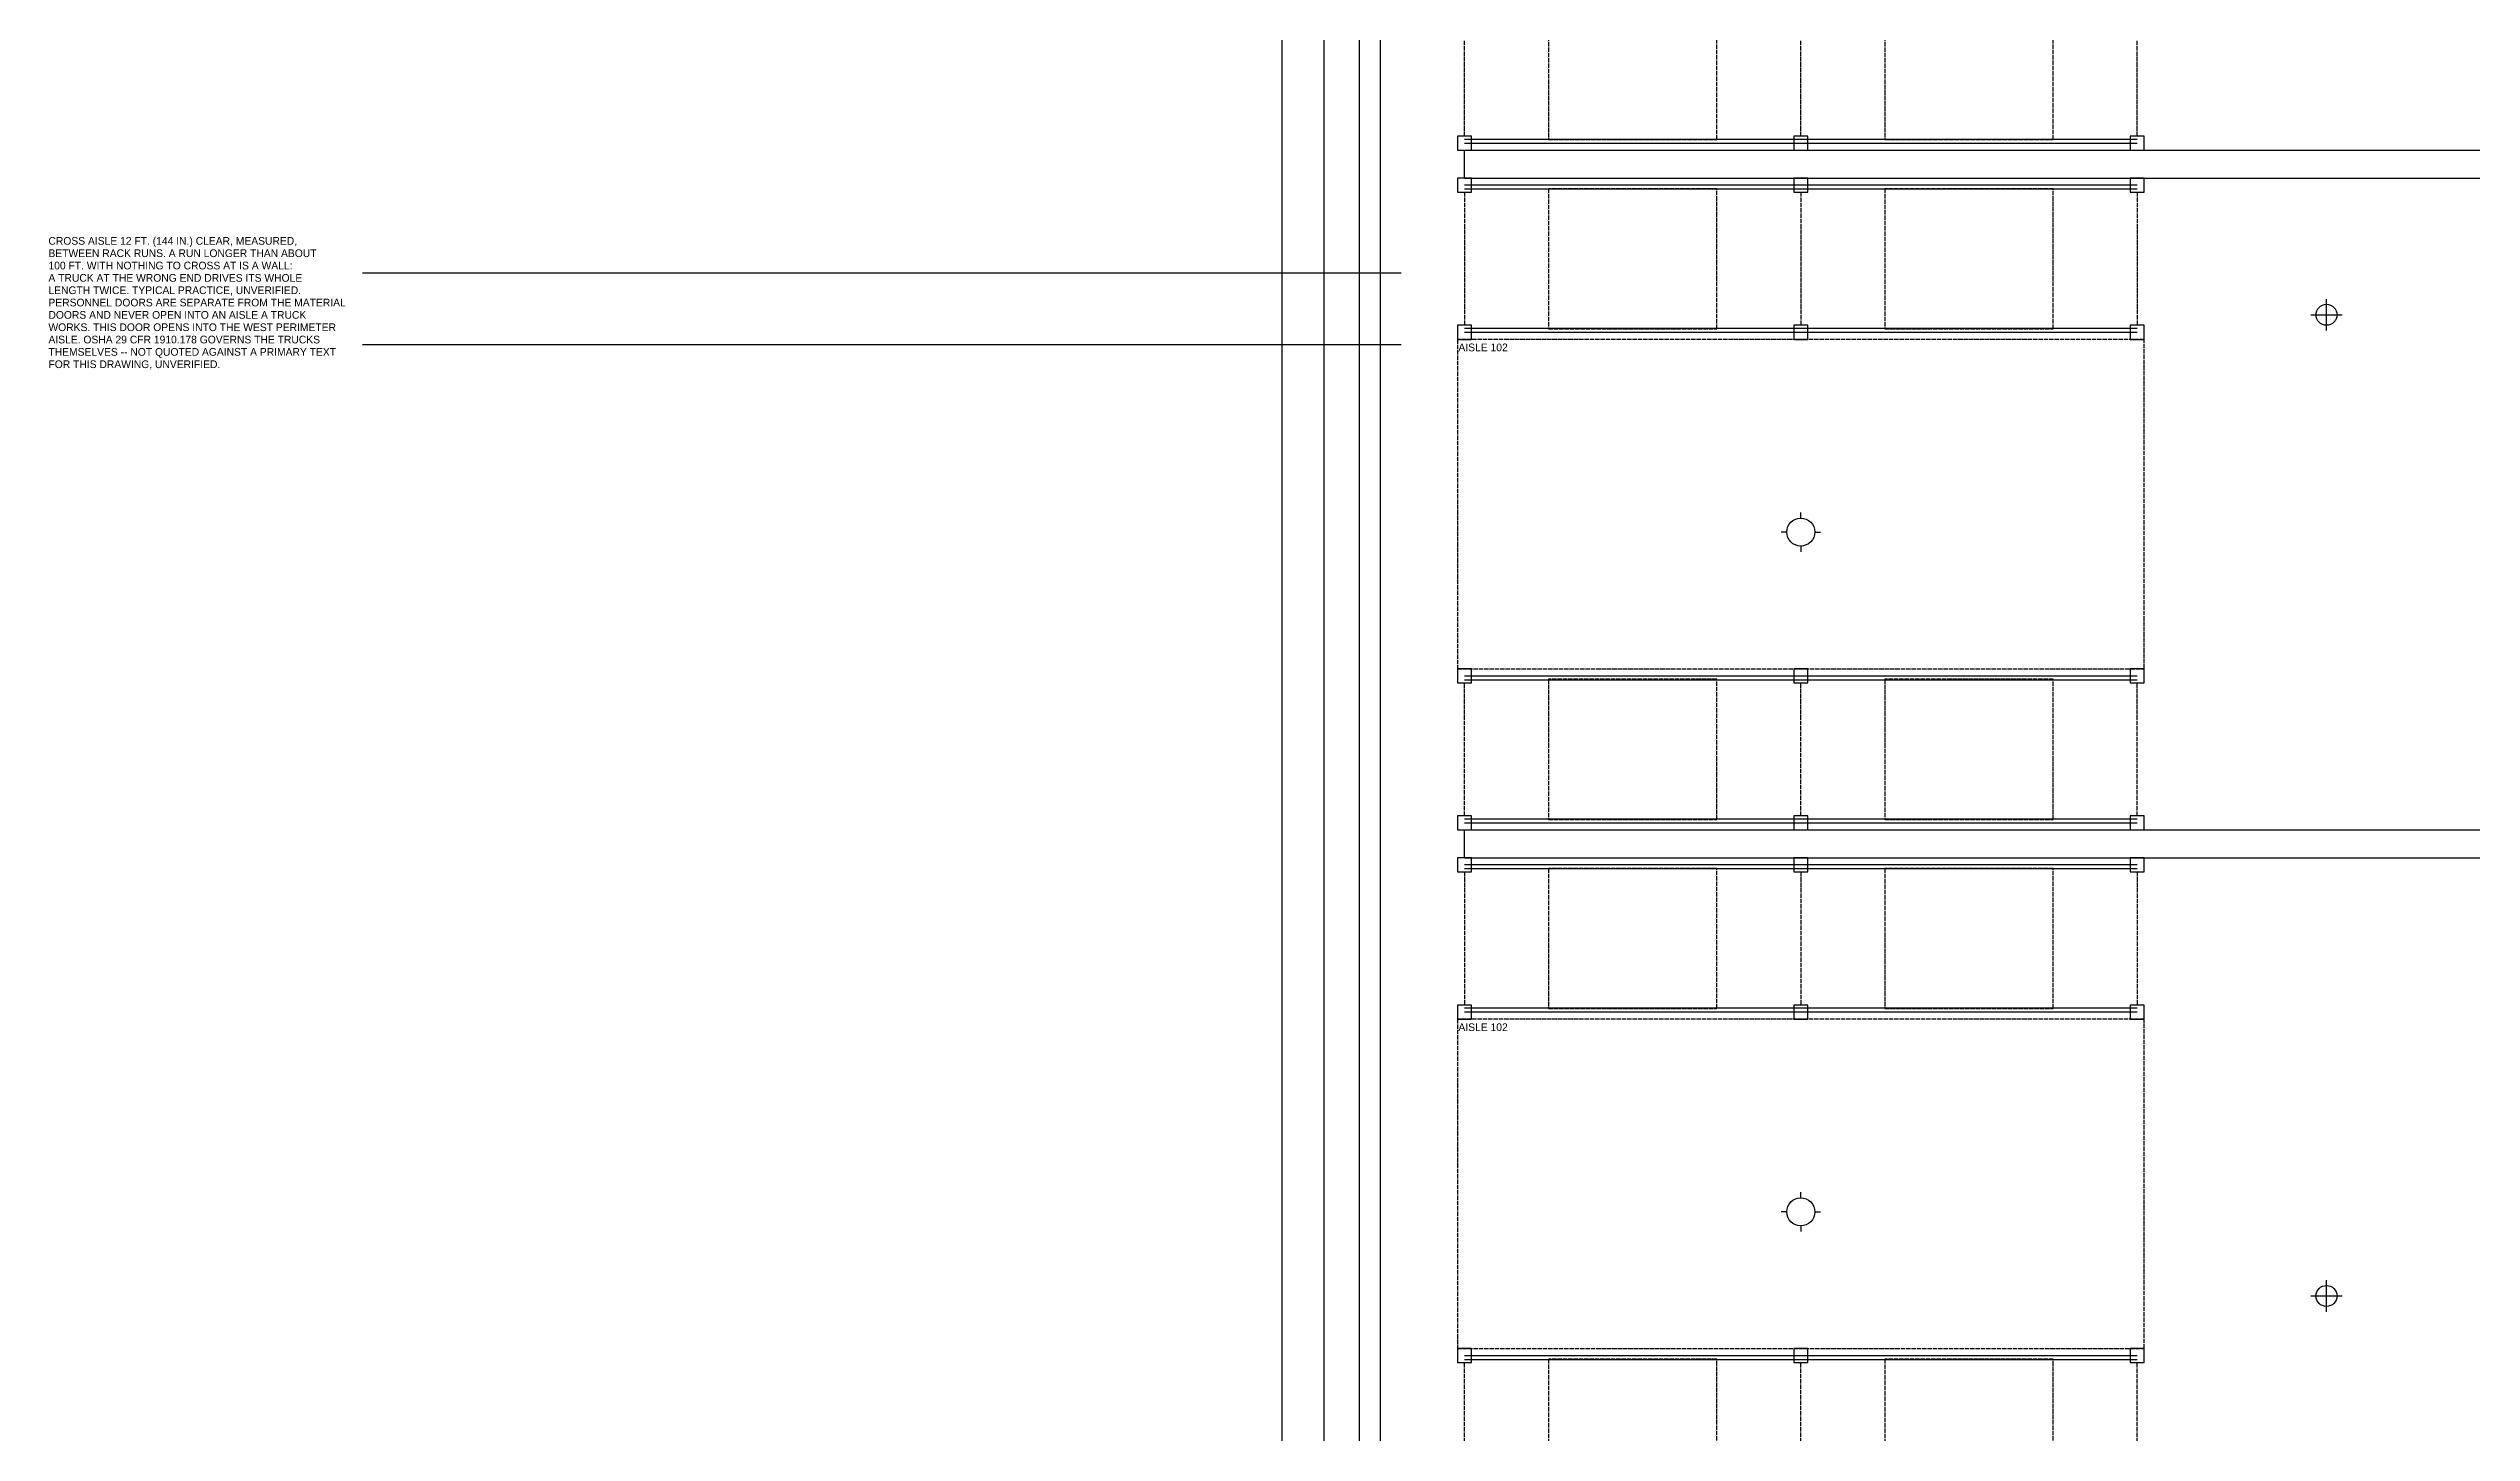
# Model space of a CAD drawing. Header units: inches. Extents: x -380 to 1003, y -134 to 1446.
# Drawn here: x -380 to 311, y 261 to 656 of the extents above; entities that cross this region are included whole.
import ezdxf
from ezdxf.enums import TextEntityAlignment as Align

# ---------------------------------------------------------------- set-up
doc = ezdxf.new("R2010")
doc.units = ezdxf.units.IN
doc.header["$MEASUREMENT"] = 0
doc.linetypes.add('DASHED', pattern=[1.524, 1.27, -0.254])
for name, color, linetype in [('A-ANNO-DIMS', 2, 'Continuous'), ('A-ANNO-TEXT', 7, 'Continuous'), ('A-AREA', 8, 'Continuous'), ('A-FLOR-IDEN', 7, 'Continuous'), ('A-WALL', 7, 'Continuous'), ('Q-EQPM', 3, 'Continuous')]:
    doc.layers.add(name, color=color, linetype=linetype)
doc.layers.add('A-CLRN', color=1, linetype='DASHED', plot=False)
doc.styles.add('OpenSansCondensed-Light', font='OpenSansCondensed-Light.ttf')
doc.dimstyles.new('ROOM', dxfattribs={"dimtxt": 3, "dimasz": 2, "dimexe": 1.5, "dimexo": 1.5, "dimgap": 1, "dimtad": 1, "dimdec": 0, "dimlunit": 4, "dimcen": 2.5, "dimclrt": 2, "dimazin": 3, "dimtfac": 1, "dimtmove": 0, "dimatfit": 3, "dimfrac": 1})

# ---------------------------------------------------------------- blocks, each defined once
blk = doc.blocks.new('RACK-BAY')
for p, q in [((0, 42), (192, 42)), ((0, 40.88), (192, 40.88)), ((0, 1.12), (192, 1.12)), ((0, 0), (192, 0))]:
    blk.add_line(p, q)
at = {"linetype": 'DASHED'}
for p, q in [((0, 2), (0, 40)), ((96, 2), (96, 40)), ((192, 2), (192, 40))]:
    blk.add_line(p, q, dxfattribs=at)
for points in [[(-2, 40), (2, 40), (2, 44), (-2, 44)], [(94, 40), (98, 40), (98, 44), (94, 44)], [(190, 40), (194, 40), (194, 44), (190, 44)], [(-2, -2), (2, -2), (2, 2), (-2, 2)], [(94, -2), (98, -2), (98, 2), (94, 2)], [(190, -2), (194, -2), (194, 2), (190, 2)]]:
    blk.add_lwpolyline(points, close=True)
for points in [[(24, 1), (72, 1), (72, 41), (24, 41)], [(120, 1), (168, 1), (168, 41), (120, 41)]]:
    blk.add_lwpolyline(points, close=True, dxfattribs=at)
blk = doc.blocks.new('ELEC-LIGHT-CEILING')
for p, q in [((-4, 0), (-5.6, 0)), ((0, 4), (0, 5.6)), ((4, 0), (5.6, 0)), ((0, -4), (0, -5.6))]:
    blk.add_line(p, q)
blk.add_circle((0, 0), 4)
blk = doc.blocks.new('SPRK-HEAD-UPRIGHT')
for p, q in [((-4.5, 0), (4.5, 0)), ((0, -4.5), (0, 4.5))]:
    blk.add_line(p, q)
blk.add_circle((0, 0), 3)
blk = doc.blocks.new('_CLOSEDFILLED')
at = {"color": 0, "linetype": 'BYBLOCK'}
blk.add_solid([(-1, 0.16), (0, 0), (-1, -0.16)], dxfattribs=at)
blk = doc.blocks.new('*D2')
for p, q in [((-1.5, 1440), (-17.5, 1440)), ((-16, 730.5), (-16, 1438)), ((-16, 2), (-16, 709.5)), ((-1.5, 0), (-17.5, 0))]:
    blk.add_line(p, q)
at = {"layer": 'Defpoints'}
for p in [(0, 1440), (-16, 0), (0, 0)]:
    blk.add_point(p, dxfattribs=at)
at = {"layer": 'A-ANNO-DIMS', "xscale": 2, "yscale": 2}
for p, rotation in [((-16, 1440), 90), ((-16, 0), 270)]:
    blk.add_blockref('_CLOSEDFILLED', p, dxfattribs=dict(at, rotation=rotation))
at = {"layer": 'A-ANNO-DIMS', "color": 2, "insert": (-16, 720), "char_height": 3, "attachment_point": 5, "rotation": 90, "style": 'OpenSansCondensed-Light'}
blk.add_mtext('120\'-0"', dxfattribs=at)
blk = doc.blocks.new('*D4')
for p, q in [((-7.5, 1446), (-29.5, 1446)), ((-28, 730.5), (-28, 1444)), ((-28, -4), (-28, 709.5)), ((-7.5, -6), (-29.5, -6))]:
    blk.add_line(p, q)
at = {"layer": 'Defpoints'}
for p in [(-6, 1446), (-28, -6), (-6, -6)]:
    blk.add_point(p, dxfattribs=at)
at = {"layer": 'A-ANNO-DIMS', "xscale": 2, "yscale": 2}
for p, rotation in [((-28, 1446), 90), ((-28, -6), 270)]:
    blk.add_blockref('_CLOSEDFILLED', p, dxfattribs=dict(at, rotation=rotation))
at = {"layer": 'A-ANNO-DIMS', "color": 2, "insert": (-28, 720), "char_height": 3, "attachment_point": 5, "rotation": 90, "style": 'OpenSansCondensed-Light'}
blk.add_mtext('121\'-0"', dxfattribs=at)

msp = doc.modelspace()

# ---------------------------------------------------------------- linework, layer by layer
at = {"layer": 'A-AREA'}
msp.add_lwpolyline([(-6, -6), (726, -6), (726, -6), (726, 1446), (726, 1446), (-6, 1446), (-6, 1446), (-6, -6)], close=True, dxfattribs=at)
at = {"layer": 'A-CLRN', "linetype": 'DASHED'}
for points in [[(22, 479), (218, 479), (218, 573), (22, 573), (22, 479)], [(22, 479), (218, 479), (218, 573), (22, 573), (22, 479)], [(22, 285), (218, 285), (218, 379), (22, 379), (22, 285)], [(22, 285), (218, 285), (218, 379), (22, 379), (22, 285)]]:
    msp.add_lwpolyline(points, dxfattribs=at)
at = {"layer": 'A-FLOR-IDEN'}
for p, q in [((-290.368, 591.97), (6, 591.97)), ((-290.368, 571.51), (6, 571.51))]:
    msp.add_line(p, q, dxfattribs=at)
at = {"layer": 'A-WALL'}
for p, q in [((-6, 1446), (-6, -6)), ((0, 1440), (0, 0)), ((24, 627), (696, 627)), ((24, 619), (24, 627)), ((24, 619), (696, 619)), ((24, 433), (696, 433)), ((24, 425), (24, 433)), ((24, 425), (696, 425))]:
    msp.add_line(p, q, dxfattribs=at)

# ---------------------------------------------------------------- block references
at = {"layer": 'Q-EQPM'}
for name, p in [('RACK-BAY', (24, 629)), ('SPRK-HEAD-UPRIGHT', (270, 580)), ('ELEC-LIGHT-CEILING', (120, 518)), ('RACK-BAY', (24, 435)), ('ELEC-LIGHT-CEILING', (120, 324)), ('SPRK-HEAD-UPRIGHT', (270, 300)), ('RACK-BAY', (24, 241))]:
    msp.add_blockref(name, p, dxfattribs=at)
at = {"layer": 'Q-EQPM', "rotation": 180}
for p in [(216, 617), (216, 423)]:
    msp.add_blockref('RACK-BAY', p, dxfattribs=at)

# ---------------------------------------------------------------- texts
at = {"layer": 'A-ANNO-TEXT'}
for s, p in [('CROSS AISLE 12 FT. (144 IN.) CLEAR, MEASURED,', (-380, 600)), ('100 FT. WITH NOTHING TO CROSS AT IS A WALL:', (-380, 592.96)), ('BETWEEN RACK RUNS. A RUN LONGER THAN ABOUT', (-380, 596.48)), ('A TRUCK AT THE WRONG END DRIVES ITS WHOLE', (-380, 589.44)), ('LENGTH TWICE. TYPICAL PRACTICE, UNVERIFIED.', (-380, 585.92)), ('PERSONNEL DOORS ARE SEPARATE FROM THE MATERIAL', (-380, 582.4)), ('DOORS AND NEVER OPEN INTO AN AISLE A TRUCK', (-380, 578.88)), ('AISLE. OSHA 29 CFR 1910.178 GOVERNS THE TRUCKS', (-380, 571.84)), ('WORKS. THIS DOOR OPENS INTO THE WEST PERIMETER', (-380, 575.36)), ('THEMSELVES -- NOT QUOTED AGAINST A PRIMARY TEXT', (-380, 568.32)), ('FOR THIS DRAWING, UNVERIFIED.', (-380, 564.8))]:
    msp.add_text(s, height=2.2, dxfattribs=at).set_placement(p)
at = {"layer": 'A-CLRN'}
for p in [(29.338, 570.7), (29.338, 376.7)]:
    msp.add_text('AISLE 102', height=2.2, dxfattribs=at).set_placement(p, align=Align.MIDDLE_CENTER)

# ---------------------------------------------------------------- dimensions: what is measured, and where the dimension line sits
at = {"layer": 'A-ANNO-DIMS'}
for base, p1, p2, text, picture, middle in [((-28, -6), (-6, -6), (-6, 1446), '121\'-0"', '*D4', (-28, 720)), ((-16, 0), (0, 0), (0, 1440), '120\'-0"', '*D2', (-16, 720))]:
    dim = msp.add_linear_dim(base=base, p1=p1, p2=p2, angle=90, text=text, dimstyle='ROOM', override={"dimtxt": 3, "dimasz": 2, "dimexe": 1.5, "dimexo": 1.5, "dimgap": 1, "dimzin": 8, "dimlunit": 4}, dxfattribs=at)
    dim.commit()
    dim.dimension.update_dxf_attribs({"geometry": picture, "text_midpoint": middle})

doc.saveas('drawing.dxf')
